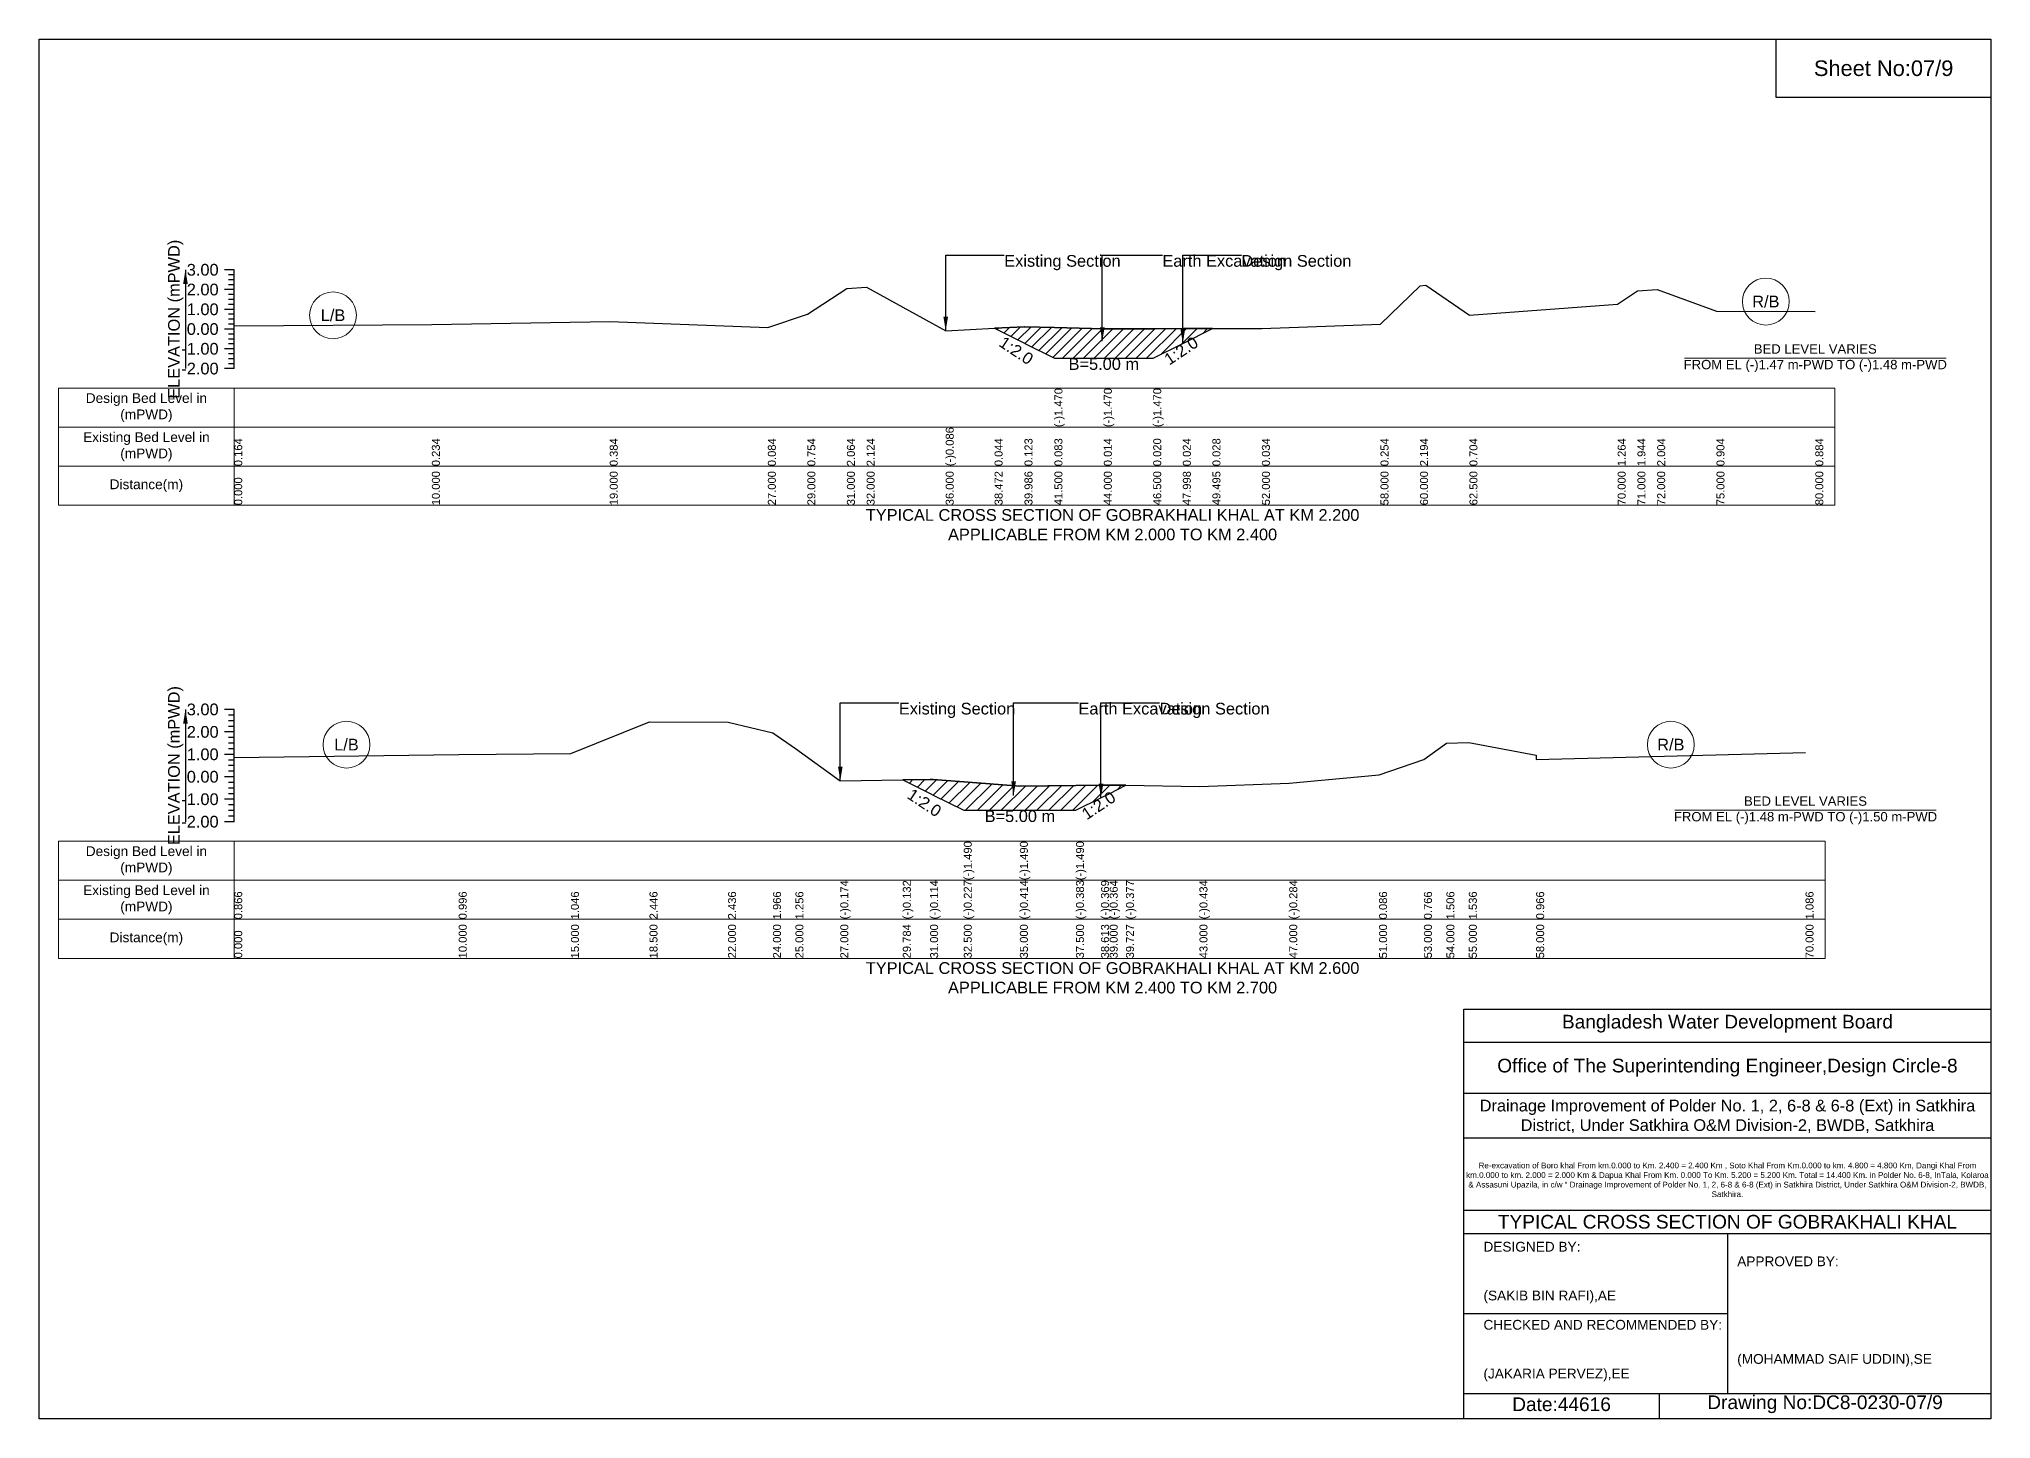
# Model space of a CAD drawing. Header units: inches. Extents: x 91000 to 278000, y -5656 to 20000.
# Drawn here: x 160000 to 168000, y 4344 to 10000 of the extents above; entities that cross this region are included whole.
import ezdxf

# ---------------------------------------------------------------- set-up
doc = ezdxf.new("R2010")
doc.units = ezdxf.units.IN
doc.header["$LTSCALE"] = 7
doc.header["$MEASUREMENT"] = 0
for name, color, linetype, lineweight in [('Cross section Data Border', 7, 'Continuous', 9), ('Cross Section Labels', 7, 'Continuous', 9), ('Existing_Bed_Level for Xsection', 7, 'Continuous', 25)]:
    doc.layers.add(name, color=color, linetype=linetype, lineweight=lineweight)
doc.styles.get("Standard").update_dxf_attribs({"font": 'arial.ttf'})
doc.dimstyles.get("Standard").update_dxf_attribs({"dimtxt": 0.18, "dimasz": 0.18, "dimexe": 0.18, "dimexo": 0.0625, "dimgap": 0.09, "dimtad": 0, "dimtih": 1, "dimtoh": 1, "dimdec": 4, "dimzin": 0, "dimdsep": 46, "dimtxsty": 'Standard', "dimcen": 0.09, "dimadec": 0, "dimazin": 0, "dimtfac": 1, "dimtdec": 4, "dimtofl": 0, "dimtmove": 0, "dimatfit": 3, "dimfxl": 1, "dimtolj": 1, "dimtzin": 0, "dimarcsym": 0})

msp = doc.modelspace()

# ---------------------------------------------------------------- hatches: boundary and pattern name
at = {"layer": 'Existing_Bed_Level for Xsection'}
h = msp.add_hatch(dxfattribs=at)
h.set_pattern_fill('ANSI31', color=256, scale=243, style=0)
h.paths.add_polyline_path([(163916.3, 8814.5), (164038.9, 8753.2), (164040, 8752.6), (164161.5, 8691.9), (164364, 8691.9), (164566.5, 8691.9), (164687.8, 8752.6), (164809.1, 8813.2), (164687.8, 8812.9), (164566.5, 8812.6), (164364, 8812.1), (164161.5, 8817.7), (164040, 8821), (164038.9, 8821)])
h = msp.add_hatch(dxfattribs=at)
h.set_pattern_fill('ANSI31', color=256, scale=276, style=0)
h.paths.add_polyline_path([(163540.2, 6963.8), (163652, 6907.8), (163665.1, 6901.3), (163790, 6838.8), (164020, 6838.8), (164250, 6838.8), (164352.4, 6890.1), (164388, 6907.8), (164454.8, 6941.3), (164388, 6942.4), (164352.4, 6942), (164250, 6940.7), (164020, 6937.8), (163790, 6955.1), (163665.1, 6964.5), (163652, 6965.4)])

# ---------------------------------------------------------------- linework, layer by layer
for points in [[(160000, 10000), (168000, 10000), (168000, 4344), (160000, 4344)], [(167120, 10000), (168000, 10000), (168000, 9760), (167120, 9760)]]:
    msp.add_lwpolyline(points, close=True)
for points in [[(165840, 4344), (165840, 6024), (168000, 6024)], [(165840, 5888), (168000, 5888)], [(165840, 5680), (168000, 5680)], [(165840, 5496), (168000, 5496)], [(165840, 5200), (168000, 5200)], [(165840, 5104), (168000, 5104)], [(166920, 5104), (166920, 4448)], [(165840, 4776), (166920, 4776)], [(165840, 4448), (168000, 4448)], [(166640, 4448), (166640, 4344)]]:
    msp.add_lwpolyline(points)
at = {"layer": 'Cross section Data Border'}
for points in [[(160080, 8569), (167360, 8569), (167360, 8089), (160080, 8089)], [(160080, 6711.9), (167320, 6711.9), (167320, 6231.9), (160080, 6231.9)]]:
    msp.add_lwpolyline(points, close=True, dxfattribs=at)
for points in [[(160800, 8569), (160800, 8089)], [(160080, 8409), (167360, 8409)], [(160080, 8249), (167360, 8249)], [(160800, 6711.9), (160800, 6231.9)], [(160080, 6551.9), (167320, 6551.9)], [(160080, 6391.9), (167320, 6391.9)]]:
    msp.add_lwpolyline(points, dxfattribs=at)
at = {"layer": 'Cross Section Labels'}
for points in [[(166744.2, 8691.9), (167815.8, 8691.9)], [(166704.2, 6838.8), (167775.8, 6838.8)]]:
    msp.add_lwpolyline(points, dxfattribs=at)
for centre in [(161205, 8867.6), (167077.5, 8923.9), (161260, 7107.6), (166688, 7107.6)]:
    msp.add_circle(centre, 96, dxfattribs=at)
at = {"layer": 'Existing_Bed_Level for Xsection'}
for points in [[(160800, 9054), (160760, 9054)], [(160800, 8649), (160800, 8730), (160800, 8811), (160800, 8892), (160800, 8973), (160800, 9054)], [(160800, 8973), (160760, 8973)], [(160800, 9033.7), (160776, 9033.7)], [(160800, 9013.5), (160776, 9013.5)], [(160800, 8993.2), (160776, 8993.2)], [(160800, 8824.2), (161610, 8829.9), (162339, 8842.1), (162987, 8817.8), (163149, 8872), (163311, 8978.1), (163392, 8983), (163716, 8804), (163916.3, 8814.5), (164038.9, 8821), (164040, 8821), (164161.5, 8817.7), (164161.5, 8817.7), (164364, 8812.1), (164364, 8812.1), (164566.5, 8812.6), (164566.5, 8812.6), (164687.8, 8812.9), (164809.1, 8813.2), (165012, 8813.7), (165498, 8831.5), (165660, 8988.7), (165684.3, 8991.1), (165862.5, 8868), (166470, 8913.4), (166551, 8968.4), (166632, 8973.3), (166875, 8884.2), (167280, 8882.6)], [(160800, 8892), (160760, 8892)], [(160800, 8952.7), (160776, 8952.7)], [(160800, 8932.5), (160776, 8932.5)], [(160800, 8912.2), (160776, 8912.2)], [(160800, 8811), (160760, 8811)], [(160800, 8871.7), (160776, 8871.7)], [(160800, 8851.5), (160776, 8851.5)], [(160800, 8831.2), (160776, 8831.2)], [(160800, 8730), (160760, 8730)], [(160800, 8790.7), (160776, 8790.7)], [(160800, 8770.5), (160776, 8770.5)], [(160800, 8750.2), (160776, 8750.2)], [(160800, 8649), (160760, 8649)], [(160800, 8709.7), (160776, 8709.7)], [(160800, 8689.5), (160776, 8689.5)], [(160800, 8669.2), (160776, 8669.2)], [(160800, 7251.9), (160760, 7251.9)], [(160800, 7228.9), (160776, 7228.9)], [(160800, 7205.9), (160776, 7205.9)], [(160800, 6791.9), (160800, 6883.9), (160800, 6975.9), (160800, 7067.9), (160800, 7159.9), (160800, 7251.9)], [(160800, 7055.6), (161720, 7067.6), (162180, 7072.2), (162502, 7201), (162824, 7200), (163008, 7156.8), (163100, 7091.5), (163284, 6959.9), (163540.2, 6963.8), (163652, 6965.4), (163665.1, 6964.5), (163790, 6955.1), (163790, 6955.1), (164020, 6937.8), (164020, 6937.8), (164250, 6940.7), (164250, 6940.7), (164352.4, 6942), (164388, 6942.4), (164454.8, 6941.3), (164756, 6936), (165124, 6949.8), (165492, 6983.8), (165676, 7046.4), (165768, 7114.5), (165860, 7117.2), (166136, 7064.8), (166136, 7047.3), (167240, 7075.8)], [(160800, 7159.9), (160760, 7159.9)], [(160800, 7182.9), (160776, 7182.9)], [(160800, 7136.9), (160776, 7136.9)], [(160800, 7067.9), (160760, 7067.9)], [(160800, 7113.9), (160776, 7113.9)], [(160800, 7090.9), (160776, 7090.9)], [(160800, 7044.9), (160776, 7044.9)], [(160800, 6975.9), (160760, 6975.9)], [(160800, 7021.9), (160776, 7021.9)], [(160800, 6998.9), (160776, 6998.9)], [(160800, 6883.9), (160760, 6883.9)], [(160800, 6952.9), (160776, 6952.9)], [(160800, 6929.9), (160776, 6929.9)], [(160800, 6906.9), (160776, 6906.9)], [(160800, 6860.9), (160776, 6860.9)], [(160800, 6837.9), (160776, 6837.9)], [(160800, 6814.9), (160776, 6814.9)], [(160800, 6791.9), (160760, 6791.9)]]:
    msp.add_lwpolyline(points, dxfattribs=at)
for points in [[(163916.3, 8814.5), (164038.9, 8753.2), (164040, 8752.6), (164161.5, 8691.9), (164161.5, 8691.9), (164364, 8691.9), (164364, 8691.9), (164566.5, 8691.9), (164566.5, 8691.9), (164687.8, 8752.6), (164809.1, 8813.2), (164687.8, 8812.9), (164566.5, 8812.6), (164566.5, 8812.6), (164364, 8812.1), (164364, 8812.1), (164161.5, 8817.7), (164161.5, 8817.7), (164040, 8821), (164038.9, 8821)], [(163540.2, 6963.8), (163540.2, 6963.8), (163652, 6907.8), (163665.1, 6901.3), (163790, 6838.8), (163790, 6838.8), (164020, 6838.8), (164020, 6838.8), (164250, 6838.8), (164250, 6838.8), (164352.4, 6890.1), (164388, 6907.8), (164454.8, 6941.3), (164388, 6942.4), (164352.4, 6942), (164250, 6940.7), (164250, 6940.7), (164020, 6937.8), (164020, 6937.8), (163790, 6955.1), (163790, 6955.1), (163665.1, 6964.5), (163652, 6965.4), (163540.2, 6963.8)]]:
    msp.add_lwpolyline(points, close=True, dxfattribs=at)

# ---------------------------------------------------------------- texts
at = {"attachment_point": 5}
for s, insert, char_height in [('Sheet No:07/9', (167560, 9880), 64), ('Bangladesh Water Development Board', (166920, 5964), 56), ('Office of The Superintending Engineer,Design Circle-8', (166920, 5784), 56)]:
    msp.add_mtext(s, dxfattribs=dict(at, insert=insert, char_height=char_height))
for s, insert, char_height, width, attachment_point in [('Drainage Improvement of Polder No. 1, 2, 6-8 & 6-8 (Ext) in Satkhira District, Under Satkhira O&M Division-2, BWDB, Satkhira', (166920, 5584), 48, 2240, 5), ('Re-excavation of Boro khal From km.0.000 to Km. 2.400 = 2.400 Km , Soto Khal From Km.0.000 to km. 4.800 = 4.800 Km, Dangi Khal From km.0.000 to km. 2.000 = 2.000 Km & Dapua Khal From Km. 0.000 To Km. 5.200 = 5.200 Km. Total = 14.400 Km. in Polder No. 6-8, InTala, Kolaroa & Assasuni Upazila, in c/w “ Drainage Improvement of Polder No. 1, 2, 6-8 & 6-8 (Ext) in Satkhira District, Under Satkhira O&M Division-2, BWDB, Satkhira.', (166920, 5324), 23.565, 2160, 5), ('TYPICAL CROSS SECTION OF GOBRAKHALI KHAL', (166920, 5152), 56, 2240, 5), ('DESIGNED BY:^J^J^J(SAKIB BIN RAFI),AE', (165920, 4944), 40, 1120, 4), ('APPROVED BY:^J^J^J^J^J^J(MOHAMMAD SAIF UDDIN),SE', (166960, 4784), 40, 1120, 4), ('CHECKED AND RECOMMENDED BY:^J^J^J(JAKARIA PERVEZ),EE', (165920, 4624), 40, 1120, 4), ('Date:44616', (166240, 4404), 56, 1120, 5), ('Drawing No:DC8-0230-07/9', (167320, 4404), 56, 1760, 5)]:
    msp.add_mtext(s, dxfattribs=dict(insert=insert, char_height=char_height, width=width, attachment_point=attachment_point))
at = {"layer": 'Cross section Data Border', "char_height": 40, "width": 640, "attachment_point": 5}
for s, insert in [('Design Bed Level in (mPWD)', (160440, 8489)), ('Existing Bed Level in (mPWD)', (160440, 8329)), ('Distance(m)', (160440, 8169)), ('Design Bed Level in (mPWD)', (160440, 6631.9)), ('Existing Bed Level in (mPWD)', (160440, 6471.9)), ('Distance(m)', (160440, 6311.9))]:
    msp.add_mtext(s, dxfattribs=dict(at, insert=insert))
at = {"layer": 'Cross Section Labels'}
for s, insert, char_height, attachment_point in [('Existing Section', (163956, 9114.7), 48, 1), ('Earth Excavation', (164604, 9114.7), 48, 1), ('Design Section', (164927.8, 9114.7), 48, 1), ('L/B', (161205, 8867.6), 48, 5), ('R/B', (167077.5, 8923.9), 48, 5), ('BED LEVEL VARIES ^JFROM EL (-)1.47 m-PWD TO (-)1.48 m-PWD', (167280, 8691.9), 38.4, 5), ('B=5.00 m', (164364, 8691.9), 48, 2), ('TYPICAL CROSS SECTION OF GOBRAKHALI KHAL AT KM 2.200^JAPPLICABLE FROM KM 2.000 TO KM 2.400', (164400, 8009), 48, 5), ('Existing Section', (163524, 7279.5), 48, 1), ('Earth Excavation', (164260, 7279.5), 48, 1), ('Design Section', (164592.4, 7279.5), 48, 1), ('L/B', (161260, 7107.6), 48, 5), ('R/B', (166688, 7107.6), 48, 5), ('BED LEVEL VARIES ^JFROM EL (-)1.48 m-PWD TO (-)1.50 m-PWD', (167240, 6838.8), 38.4, 5), ('B=5.00 m', (164020, 6838.8), 48, 2), ('TYPICAL CROSS SECTION OF GOBRAKHALI KHAL AT KM 2.600^JAPPLICABLE FROM KM 2.400 TO KM 2.700', (164400, 6151.9), 48, 5)]:
    msp.add_mtext(s, dxfattribs=dict(at, insert=insert, char_height=char_height, attachment_point=attachment_point))
at = {"layer": 'Cross Section Labels', "char_height": 48, "attachment_point": 2}
for insert, rotation in [((164018.6, 8743.1), 326.30993), ((164667.6, 8742.4), 33.69007), ((163642.1, 6889.8), 326.30993), ((164329.4, 6878.6), 33.69007)]:
    msp.add_mtext('1:2.0', dxfattribs=dict(at, insert=insert, rotation=rotation))
at = {"layer": 'Existing_Bed_Level for Xsection', "rotation": 90}
for s, insert, char_height, attachment_point in [('ELEVATION (mPWD)', (160560, 8851.5), 48, 5), ('(-)1.470', (164161.5, 8409), 32.8, 1), ('(-)1.470', (164364, 8409), 32.8, 1), ('(-)1.470', (164566.5, 8409), 32.8, 1), ('(-)0.086', (163716, 8249), 32.8, 1), ('0.164', (160800, 8249), 32.8, 1), ('0.234', (161610, 8249), 32.8, 1), ('0.384', (162339, 8249), 32.8, 1), ('0.084', (162987, 8249), 32.8, 1), ('0.754', (163149, 8249), 32.8, 1), ('2.064', (163311, 8249), 32.8, 1), ('2.124', (163392, 8249), 32.8, 1), ('0.044', (163916.3, 8249), 32.8, 1), ('0.123', (164038.9, 8249), 32.8, 1), ('0.083', (164161.5, 8249), 32.8, 1), ('0.014', (164364, 8249), 32.8, 1), ('0.020', (164566.5, 8249), 32.8, 1), ('0.024', (164687.8, 8249), 32.8, 1), ('0.028', (164809.1, 8249), 32.8, 1), ('0.034', (165012, 8249), 32.8, 1), ('0.254', (165498, 8249), 32.8, 1), ('2.194', (165660, 8249), 32.8, 1), ('0.704', (165862.5, 8249), 32.8, 1), ('1.264', (166470, 8249), 32.8, 1), ('1.944', (166551, 8249), 32.8, 1), ('2.004', (166632, 8249), 32.8, 1), ('0.904', (166875, 8249), 32.8, 1), ('0.884', (167280, 8249), 32.8, 1), ('0.000', (160800, 8089), 32.8, 1), ('10.000', (161610, 8089), 32.8, 1), ('19.000', (162339, 8089), 32.8, 1), ('27.000', (162987, 8089), 32.8, 1), ('29.000', (163149, 8089), 32.8, 1), ('31.000', (163311, 8089), 32.8, 1), ('32.000', (163392, 8089), 32.8, 1), ('36.000', (163716, 8089), 32.8, 1), ('38.472', (163916.3, 8089), 32.8, 1), ('39.986', (164038.9, 8089), 32.8, 1), ('41.500', (164161.5, 8089), 32.8, 1), ('44.000', (164364, 8089), 32.8, 1), ('46.500', (164566.5, 8089), 32.8, 1), ('47.998', (164687.8, 8089), 32.8, 1), ('49.495', (164809.1, 8089), 32.8, 1), ('52.000', (165012, 8089), 32.8, 1), ('58.000', (165498, 8089), 32.8, 1), ('60.000', (165660, 8089), 32.8, 1), ('62.500', (165862.5, 8089), 32.8, 1), ('70.000', (166470, 8089), 32.8, 1), ('71.000', (166551, 8089), 32.8, 1), ('72.000', (166632, 8089), 32.8, 1), ('75.000', (166875, 8089), 32.8, 1), ('80.000', (167280, 8089), 32.8, 1), ('ELEVATION (mPWD)', (160560, 7021.9), 48, 5), ('(-)1.490', (163790, 6551.9), 32.8, 1), ('(-)1.490', (164020, 6551.9), 32.8, 1), ('(-)1.490', (164250, 6551.9), 32.8, 1), ('0.866', (160800, 6391.9), 32.8, 1), ('0.996', (161720, 6391.9), 32.8, 1), ('1.046', (162180, 6391.9), 32.8, 1), ('2.446', (162502, 6391.9), 32.8, 1), ('2.436', (162824, 6391.9), 32.8, 1), ('1.966', (163008, 6391.9), 32.8, 1), ('1.256', (163100, 6391.9), 32.8, 1), ('(-)0.174', (163284, 6391.9), 32.8, 1), ('(-)0.132', (163540.2, 6391.9), 32.8, 1), ('(-)0.114', (163652, 6391.9), 32.8, 1), ('(-)0.227', (163790, 6391.9), 32.8, 1), ('(-)0.414', (164020, 6391.9), 32.8, 1), ('(-)0.383', (164250, 6391.9), 32.8, 1), ('(-)0.369', (164352.4, 6391.9), 32.8, 1), ('(-)0.364', (164388, 6391.9), 32.8, 1), ('(-)0.377', (164454.8, 6391.9), 32.8, 1), ('(-)0.434', (164756, 6391.9), 32.8, 1), ('(-)0.284', (165124, 6391.9), 32.8, 1), ('0.086', (165492, 6391.9), 32.8, 1), ('0.766', (165676, 6391.9), 32.8, 1), ('1.506', (165768, 6391.9), 32.8, 1), ('1.536', (165860, 6391.9), 32.8, 1), ('0.966', (166136, 6391.9), 32.8, 1), ('1.086', (167240, 6391.9), 32.8, 1), ('0.000', (160800, 6231.9), 32.8, 1), ('10.000', (161720, 6231.9), 32.8, 1), ('15.000', (162180, 6231.9), 32.8, 1), ('18.500', (162502, 6231.9), 32.8, 1), ('22.000', (162824, 6231.9), 32.8, 1), ('24.000', (163008, 6231.9), 32.8, 1), ('25.000', (163100, 6231.9), 32.8, 1), ('27.000', (163284, 6231.9), 32.8, 1), ('29.784', (163540.2, 6231.9), 32.8, 1), ('31.000', (163652, 6231.9), 32.8, 1), ('32.500', (163790, 6231.9), 32.8, 1), ('35.000', (164020, 6231.9), 32.8, 1), ('37.500', (164250, 6231.9), 32.8, 1), ('38.613', (164352.4, 6231.9), 32.8, 1), ('39.000', (164388, 6231.9), 32.8, 1), ('39.727', (164454.8, 6231.9), 32.8, 1), ('43.000', (164756, 6231.9), 32.8, 1), ('47.000', (165124, 6231.9), 32.8, 1), ('51.000', (165492, 6231.9), 32.8, 1), ('53.000', (165676, 6231.9), 32.8, 1), ('54.000', (165768, 6231.9), 32.8, 1), ('55.000', (165860, 6231.9), 32.8, 1), ('58.000', (166136, 6231.9), 32.8, 1), ('70.000', (167240, 6231.9), 32.8, 1)]:
    msp.add_mtext(s, dxfattribs=dict(at, insert=insert, char_height=char_height, attachment_point=attachment_point))
at = {"layer": 'Existing_Bed_Level for Xsection', "char_height": 48, "attachment_point": 6}
for s, insert in [('3.00', (160736, 9054)), ('2.00', (160736, 8973)), ('1.00', (160736, 8892)), ('0.00', (160736, 8811)), ('-1.00', (160736, 8730)), ('-2.00', (160736, 8649)), ('3.00', (160736, 7251.9)), ('2.00', (160736, 7159.9)), ('1.00', (160736, 7067.9)), ('0.00', (160736, 6975.9)), ('-1.00', (160736, 6883.9)), ('-2.00', (160736, 6791.9))]:
    msp.add_mtext(s, dxfattribs=dict(at, insert=insert))

# ---------------------------------------------------------------- leaders
at = {"layer": 'Cross Section Labels', "annotation_type": 0, "has_hookline": 1, "hookline_direction": 0}
for points, text_width in [([(163716, 8804), (163716, 9114.7), (163955.9, 9114.7)], 467.2), ([(164357.8, 8761.1), (164357.8, 9114.7), (164603.9, 9114.7)], 497), ([(164687.8, 8752.6), (164687.8, 9114.7), (164927.7, 9114.7)], 441.2), ([(163284, 6959.9), (163284, 7279.5), (163523.9, 7279.5)], 467.2), ([(163994.3, 6899.6), (163994.3, 7279.5), (164259.9, 7279.5)], 497), ([(164352.4, 6890.1), (164352.4, 7279.5), (164592.3, 7279.5)], 441.2)]:
    msp.add_leader(points, dimstyle='Standard', override={"dimasz": 57.6}, dxfattribs=dict(at, text_width=text_width))
at = {"layer": 'Existing_Bed_Level for Xsection'}
for points in [[(160600, 9054), (160600, 8649)], [(160600, 7251.9), (160600, 6791.9)]]:
    msp.add_leader(points, dimstyle='Standard', override={"dimasz": 57.6}, dxfattribs=at)

doc.saveas('drawing.dxf')
